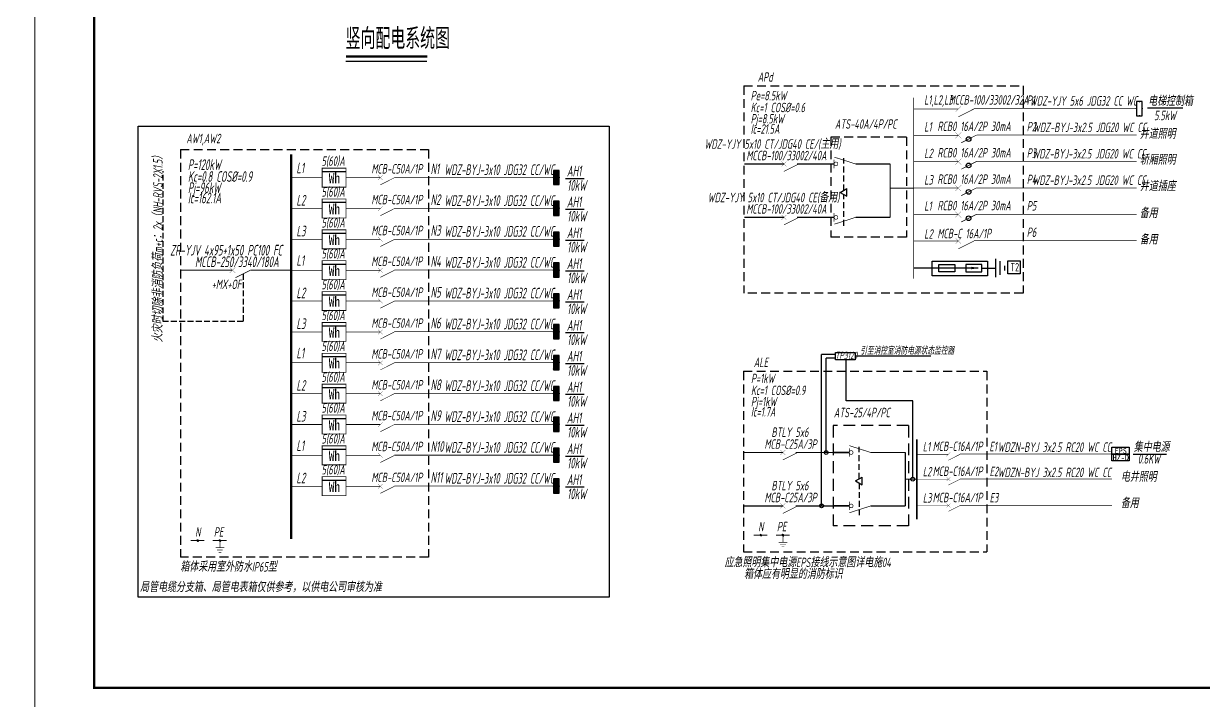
# Model space of a CAD drawing. Extents: x 3774419 to 4775970, y -926964 to 2266.
# Drawn here: x 3888042 to 3937848, y -688889 to -660314 of the extents above; entities that cross this region are included whole.
import ezdxf
from ezdxf.enums import TextEntityAlignment as Align

# ---------------------------------------------------------------- set-up
doc = ezdxf.new("R2010")
doc.units = 0
doc.header["$LTSCALE"] = 1000
doc.header["$MEASUREMENT"] = 0
for name, pattern in [('DASH', [0.35, 0.25, -0.1]), ('DASH4', [0.1875, 0.125, -0.0625]), ('DASHED', [0.75, 0.5, -0.25]), ('HIDDEN', [0.375, 0.25, -0.125])]:
    doc.linetypes.add(name, pattern=pattern)
doc.layers.get('0').update_dxf_attribs({"linetype": 'CONTINUOUS'})
for name, color, linetype in [('!!电气', 1, 'CONTINUOUS'), ('ANNO-NOTE', 7, 'CONTINUOUS'), ('DIM-照明', 7, 'CONTINUOUS'), ('ELEMENT', 3, 'CONTINUOUS'), ('EQUIP-箱柜', 3, 'CONTINUOUS'), ('WIRE-SECU-1', 30, 'CONTINUOUS'), ('WIRE-消防', 4, 'CONTINUOUS'), ('WIRE-照明', 2, 'CONTINUOUS'), ('WIRE-通讯', 4, 'CONTINUOUS'), ('照明平面文字层', 3, 'CONTINUOUS'), ('电气文字标注', 6, 'CONTINUOUS')]:
    doc.layers.add(name, color=color, linetype=linetype)
doc.layers.add('图框', color=147, linetype='CONTINUOUS', lineweight=20)
doc.styles.add('-宋体', font='', dxfattribs={"width": 0.8})
doc.styles.add('_TCH_LABEL', font='COMPLEX', dxfattribs={"bigfont": 'GBCBIG'})
doc.styles.add('HZTXT', font='gbeitc.shx', dxfattribs={"width": 0.8, "height": 400, "bigfont": 'hztxt.shx'})
doc.styles.add('SM1', font='realsz.shx', dxfattribs={"width": 0.75, "bigfont": 'realhz.shx'})
doc.styles.get("Standard").update_dxf_attribs({"font": 'gbenor.shx', "bigfont": 'gbcbig.shx'})
doc.styles.add('TSSD_Dimension', font='Tssdeng.shx', dxfattribs={"width": 0.7, "bigfont": 'tssdchn.shx'})
doc.styles.add('宋体', font='', dxfattribs={"height": 4})
doc.styles.get('-宋体').set_extended_font_data('SimSun')
doc.styles.get('宋体').set_extended_font_data('SimSun')

# ---------------------------------------------------------------- blocks, each defined once
blk = doc.blocks.new('1107AA')
at = {"color": 3, "linetype": 'Continuous'}
for points, const_width in [([(0, -7.5), (-3.79, 0)], 0.3), ([(-1.25, 1.25), (1.25, -1.25)], 0.1), ([(1.25, 1.25), (-1.25, -1.25)], 0.1)]:
    blk.add_lwpolyline(points, dxfattribs=dict(at, const_width=const_width))
blk = doc.blocks.new('A$C14A42816')
at = {"layer": 'ELEMENT'}
blk.add_line((0, 660), (1009, 660), dxfattribs=at)
at = {"layer": 'ELEMENT', "const_width": 35}
blk.add_lwpolyline([(0, 0), (0, 800), (1009, 800), (1009, 0), (0, 0)], dxfattribs=at)
at = {"layer": 'ELEMENT', "style": '-宋体', "width": 0.8}
blk.add_text('Wh', height=438, dxfattribs=at).set_placement((278, 159))
at = {"layer": 'ELEMENT', "flags": 9}
blk.add_attdef('S', (0, 400), '', height=0.01, rotation=90, dxfattribs=at)
blk.add_attdef('S', (0, 400), '', height=0.01, rotation=90, dxfattribs=at)
blk.add_attdef('S', (0, 400), '', height=0.01, rotation=90, dxfattribs=at)
blk = doc.blocks.new('0114')
at = {"color": 3, "linetype": 'Continuous', "const_width": 0.3}
for points in [[(0, 0), (0, -4.58)], [(-2.75, -4.58), (2.75, -4.58)], [(-1.83, -6.01), (1.83, -6.01)], [(-0.86, -7.5), (0.86, -7.5)]]:
    blk.add_lwpolyline(points, dxfattribs=at)
blk = doc.blocks.new('*X31')
at = {"color": 0}
for p, q in [((197.1, 124.2), (199.7, 126.7)), ((197.2, 123.8), (200.1, 126.7)), ((197.2, 124.6), (199.2, 126.7)), ((197.3, 123.4), (200.4, 126.6)), ((197.3, 125.2), (198.6, 126.5)), ((197.4, 123.1), (200.7, 126.5)), ((197.5, 122.9), (201, 126.3)), ((197.7, 122.6), (201.2, 126.1)), ((197.9, 122.4), (201.4, 125.9)), ((198.1, 122.2), (201.6, 125.7)), ((198.4, 122), (201.8, 125.4)), ((198.7, 121.9), (201.9, 125.2)), ((199, 121.8), (202, 124.8)), ((199.4, 121.7), (202.1, 124.5)), ((199.8, 121.7), (202.1, 124.1)), ((200.3, 121.8), (202, 123.5)), ((201.2, 122.3), (201.6, 122.7))]:
    blk.add_line(p, q, dxfattribs=at)
blk = doc.blocks.new('HC000089')
at = {"color": 4, "linetype": 'Continuous', "const_width": 0.2}
blk.add_lwpolyline([(-1.8, -1.8, 0.198912), (0, -2.5, 0.198912), (1.8, -1.8, 0.198912), (2.5, 0, 0.198912), (1.8, 1.8, 0.198912), (0, 2.5, 0.198912), (-1.8, 1.8, 0.198912), (-2.5, 0, 0.198912)], format="xyb", close=True, dxfattribs=at)
at = {"color": 4}
blk.add_blockref('*X31', (-199.6, -124.2), dxfattribs=at)
blk = doc.blocks.new('*X8')
at = {"color": 0}
for p, q in [((-250, 33), (-83, 200)), ((-250, 68), (-118, 200)), ((-250, 104), (-154, 200)), ((-250, 139), (-189, 200)), ((-250, 174), (-224, 200)), ((-247, 0), (-47, 200)), ((-212, 0), (-12, 200)), ((-177, 0), (23, 200)), ((-141, 0), (59, 200)), ((-106, 0), (94, 200)), ((-71, 0), (129, 200)), ((-35, 0), (165, 200)), ((0, 0), (200, 200)), ((35, 0), (235, 200)), ((71, 0), (250, 179)), ((106, 0), (250, 144)), ((141, 0), (250, 109)), ((177, 0), (250, 73)), ((212, 0), (250, 38)), ((247, 0), (250, 3))]:
    blk.add_line(p, q, dxfattribs=at)
blk = doc.blocks.new('$equip$00001421')
for p, q in [((0.75, 0.6), (-0.75, 0.6)), ((-0.75, 0.6), (-0.75, 0)), ((-0.75, 0), (0.75, 0)), ((0.75, 0), (0.75, 0.6))]:
    blk.add_line(p, q)
at = {"const_width": 0.6}
blk.add_lwpolyline([(-0.75, 0.3), (0.75, 0.3)], dxfattribs=at)
for p in [(-0.75, 0.3), (0, 0.6), (0, 0), (0.75, 0.3)]:
    blk.add_point(p)
at = {"xscale": 0.00300000000061118, "yscale": 0.00300000000061118, "zscale": 0.00300000000061118}
blk.add_blockref('*X8', (0, 0), dxfattribs=at)
at = {"style": '_TCH_LABEL', "flags": 9}
blk.add_attdef('A', (0, 0), '', height=0.00002, dxfattribs=at)
blk = doc.blocks.new('A$C19F659BD')
at = {"layer": 'DIM-照明', "linetype": 'DASHED'}
for p, q in [((36, -479), (36, -4709)), ((3223, -479), (36, -479)), ((3223, -479), (3223, -4709)), ((3223, -4709), (36, -4709))]:
    blk.add_line(p, q, dxfattribs=at)
blk = doc.blocks.new('A$C7C37685A')
at = {"layer": 'ELEMENT'}
for p, q in [((294, 104), (294, -104)), ((745, 104), (294, 104)), ((641, 0), (294, 0)), ((745, -104), (745, 104)), ((1135, -260), (1135, 260)), ((1264, -195), (1264, 195)), ((1394, -65), (1394, 65)), ((294, -104), (745, -104))]:
    blk.add_line(p, q, dxfattribs=at)
for points in [[(294, 0), (0, 0)], [(745, 0), (1135, 0)]]:
    blk.add_lwpolyline(points, dxfattribs=at)
for points in [[(658, 0), (450, -35), (450, 35), (658, 0)], [(450, 35), (658, 0), (450, -35), (450, 35)], [(450, -35), (450, 35), (658, 0), (450, 35)]]:
    blk.add_solid(points, dxfattribs=at)
blk = doc.blocks.new('A$C64190E90')
at = {"layer": 'DIM-照明', "color": 3}
blk.add_lwpolyline([(0, 104), (450, 104), (450, -104), (0, -104)], close=True, dxfattribs=at)
at = {"layer": 'DIM-照明'}
blk.add_blockref('A$C7C37685A', (466, 0), dxfattribs=at)
blk = doc.blocks.new('A$C2FB505A5')
at = {"color": 3, "linetype": 'Continuous'}
for points, const_width in [([(-125, -125), (125, 125)], 10), ([(-125, 125), (125, -125)], 10), ([(771, 11), (125, -316)], 30)]:
    blk.add_lwpolyline(points, dxfattribs=dict(at, const_width=const_width))
at = {"layer": 'DIM-照明', "color": 3, "linetype": 'Continuous', "const_width": 28.8}
blk.add_lwpolyline([(771, 11), (1064, 11)], dxfattribs=at)
at = {"layer": 'DIM-照明', "color": 3, "linetype": 'Continuous'}
blk.add_circle((438, -157), 100, dxfattribs=at)
blk = doc.blocks.new('A$C5F6A5641')
at = {"layer": 'WIRE-照明', "color": 3}
for p, q in [((0, 0), (2337, 0)), ((0, -611), (0, 0)), ((2337, 0), (2337, -611)), ((2337, -611), (0, -611))]:
    blk.add_line(p, q, dxfattribs=at)
blk = doc.blocks.new('$equip$00001413')
for p, q in [((0.75, 0.6), (-0.75, 0.6)), ((-0.75, 0.6), (-0.75, 0)), ((-0.75, 0), (0.75, 0)), ((0.75, 0), (0.75, 0.6))]:
    blk.add_line(p, q)
for p in [(-0.75, 0.3), (0, 0.6), (0, 0), (0.75, 0.3)]:
    blk.add_point(p)
at = {"style": '_TCH_LABEL', "flags": 9}
blk.add_attdef('A', (0, 0), '', height=0.00002, dxfattribs=at)
blk = doc.blocks.new('A$C7F8C54C2')
at = {"layer": 'DIM-照明', "color": 7, "linetype": 'DASH4', "ltscale": 3}
for p, q in [((0, 4230), (0, 0)), ((3188, 4230), (0, 4230)), ((3188, 4230), (3188, 0)), ((3188, 0), (0, 0))]:
    blk.add_line(p, q, dxfattribs=at)

msp = doc.modelspace()

# ---------------------------------------------------------------- linework, layer by layer
at = {"layer": '!!电气', "color": 6}
msp.add_lwpolyline([(3892875.4, -664638.6), (3912769.1, -664638.6), (3912769.1, -684532.4), (3892875.4, -684532.4)], close=True, dxfattribs=at)
at = {"color": 3, "linetype": 'Continuous'}
for points, const_width in [([(3896736.8, -670851), (3896986.8, -670601)], 10), ([(3896736.8, -670601), (3896986.8, -670851)], 10), ([(3897633.3, -670715.1), (3896986.8, -671041.9)], 30)]:
    msp.add_lwpolyline(points, dxfattribs=dict(at, const_width=const_width))
at = {"layer": 'ANNO-NOTE', "color": 7}
msp.add_line((3901648.5, -661899.5), (3905059.2, -661899.5), dxfattribs=at)
msp.add_line((3901648.5, -661899.5), (3905059.2, -661899.5), dxfattribs=at)
at = {"layer": 'DIM-照明', "color": 3, "linetype": 'DASH4', "ltscale": 3}
for p, q in [((3918441.2, -662939.5), (3930239.3, -662939.5)), ((3918441.2, -662939.5), (3918441.2, -671699.9)), ((3930239.3, -662939.5), (3930239.3, -671699.9)), ((3894659.9, -665635.1), (3905131.2, -665635.1)), ((3894659.9, -665635.1), (3894659.9, -682844)), ((3905131.2, -665635.1), (3905131.2, -682844)), ((3930239.3, -671699.9), (3918441.2, -671699.9)), ((3918429.2, -674987.1), (3918429.2, -682615.3)), ((3918429.2, -674987.1), (3928698.9, -674987.1)), ((3928698.9, -674987.1), (3928698.9, -682615.3)), ((3918429.2, -682615.3), (3928698.9, -682615.3)), ((3905131.2, -682844), (3894659.9, -682844))]:
    msp.add_line(p, q, dxfattribs=at)
at = {"layer": 'DIM-照明', "color": 7}
for p, q in [((3935485.1, -663870.5), (3936985.2, -663870.5)), ((3910915.1, -666847.1), (3911709.3, -666847.1)), ((3910915.1, -668149.7), (3911709.3, -668149.7)), ((3910915.1, -669452.3), (3911709.3, -669452.3)), ((3910915.1, -670754.9), (3911709.3, -670754.9)), ((3910915.1, -672057.5), (3911709.3, -672057.5)), ((3910915.1, -673360.1), (3911709.3, -673360.1)), ((3910915.1, -674662.7), (3911709.3, -674662.7)), ((3910915.1, -675965.3), (3911709.3, -675965.3)), ((3910915.1, -677268.7), (3911709.3, -677268.7)), ((3910915.1, -678571.3), (3911709.3, -678571.3)), ((3934889.3, -678492.7), (3936284.1, -678492.7)), ((3910915.1, -679873.9), (3911709.3, -679873.9))]:
    msp.add_line(p, q, dxfattribs=at)
at = {"layer": 'DIM-照明', "linetype": 'HIDDEN'}
for p, q in [((3922674.2, -667351.9), (3922674.2, -666000.8)), ((3922674.2, -668853.6), (3922674.2, -667534.2)), ((3923315.8, -679533.7), (3923315.8, -678182.7)), ((3923315.8, -679716), (3923315.8, -681067.1))]:
    msp.add_line(p, q, dxfattribs=at)
at = {"layer": 'DIM-照明', "color": 3, "linetype": 'DASH'}
for p, q in [((3893927.4, -672894), (3893927.4, -666540)), ((3897310, -670878.5), (3897310, -672894)), ((3897310, -672894), (3893927.4, -672894))]:
    msp.add_line(p, q, dxfattribs=at)
at = {"layer": 'DIM-照明'}
for p, q in [((3922516.3, -667443), (3922795.3, -667281.9)), ((3922795.3, -667604.1), (3922795.3, -667281.9)), ((3922516.3, -667443), (3922795.3, -667604.1)), ((3923157.9, -679624.9), (3923436.9, -679463.8)), ((3923157.9, -679624.9), (3923436.9, -679786)), ((3923436.9, -679786), (3923436.9, -679463.8))]:
    msp.add_line(p, q, dxfattribs=at)
at = {"layer": 'DIM-照明', "color": 1, "ltscale": 5}
for p, q in [((3921731.4, -680677.6), (3921731.4, -674286.3)), ((3922314.9, -674286.3), (3921731.4, -674286.3)), ((3926336.6, -674355.7), (3923146.5, -674355.7)), ((3921924.5, -678421.3), (3921924.5, -674442)), ((3922314.9, -674442), (3921924.5, -674442))]:
    msp.add_line(p, q, dxfattribs=at)
at = {"layer": 'DIM-照明', "color": 3, "linetype": 'Continuous'}
for points, const_width in [([(3925621.3, -671079.4), (3925621.3, -663439.7)], 28.8), ([(3925621.3, -663916.3), (3927506, -663916.3)], 28.8), ([(3925621.3, -663916.3), (3927506, -663916.3)], 28.8), ([(3928159.1, -663904.6), (3935027.6, -663904.6)], 28.8), ([(3925621.3, -665031.4), (3927506, -665031.4)], 28.8), ([(3925621.3, -665031.4), (3927506, -665031.4)], 28.8), ([(3925621.3, -665031.4), (3927506, -665031.4)], 28.8), ([(3925621.3, -665031.4), (3927506, -665031.4)], 28.8), ([(3928269.9, -665020.5), (3935027.6, -665019.6)], 28.8), ([(3918474.3, -666239.5), (3920139.7, -666239.5)], 49.9), ([(3919974.6, -666239.5), (3920139.7, -666239.5)], 49.9), ([(3920685.3, -666239.5), (3922259.3, -666239.5)], 49.9), ([(3923161.8, -666239.5), (3924624.7, -666239.5)], 49.9), ([(3924624.7, -666239.5), (3924624.7, -668495.7)], 49.9), ([(3925621.3, -666146.4), (3927506, -666146.4)], 28.8), ([(3925621.3, -666146.4), (3927506, -666146.4)], 28.8), ([(3928263.5, -666134.6), (3935027.6, -666134.6)], 28.8), ([(3899343.1, -666817), (3900646.9, -666817)], 29), ([(3901655.4, -666817), (3903104.3, -666817)], 29), ([(3903694.2, -666810.8), (3910409.6, -666810.8)], 29), ([(3925621.3, -667261.4), (3924624.7, -667261.4)], 49.9), ([(3925621.3, -667261.4), (3927506, -667261.4)], 28.8), ([(3925621.3, -667261.4), (3927506, -667261.4)], 28.8), ([(3928263.5, -667249.6), (3935027.6, -667249.6)], 28.8), ([(3899343.1, -668120), (3900646.9, -668120)], 29), ([(3901655.4, -668120), (3903104.3, -668120)], 29), ([(3903694.2, -668113.4), (3910409.6, -668113.4)], 29), ([(3925621.3, -668376.4), (3927506, -668376.4)], 28.8), ([(3925621.3, -668376.4), (3927506, -668376.4)], 28.8), ([(3928263.5, -668364.7), (3935027.6, -668364.7)], 28.8), ([(3918474.3, -668495.7), (3920139.7, -668495.7)], 49.9), ([(3919974.6, -668495.7), (3920139.7, -668495.7)], 49.9), ([(3920685.3, -668495.7), (3922259.3, -668495.7)], 49.9), ([(3923161.8, -668495.7), (3924624.7, -668495.7)], 49.9), ([(3899343.1, -669423), (3900646.9, -669423)], 29), ([(3901655.4, -669423), (3903104.3, -669423)], 29), ([(3903694.2, -669416), (3910409.6, -669416)], 29), ([(3925621.3, -669492), (3927505.4, -669492)], 28.8), ([(3928158.5, -669480.3), (3935027, -669480.3)], 28.8), ([(3894659.9, -670726), (3896848, -670726)], 49.9), ([(3897622.3, -670726), (3899343.1, -670726)], 49.9), ([(3897633.3, -670715.1), (3897925.6, -670715.1)], 28.8), ([(3899343.1, -670726), (3900646.9, -670726)], 29), ([(3901655.4, -670726), (3903104.3, -670726)], 29), ([(3903694.2, -670718.6), (3910409.6, -670718.6)], 29), ([(3925621.3, -670634.5), (3927820.1, -670634.5)], 47.2), ([(3899343.1, -672029), (3900646.9, -672029)], 29), ([(3901655.4, -672029), (3903104.3, -672029)], 29), ([(3903694.2, -672021.2), (3910409.6, -672021.2)], 29), ([(3899343.1, -673332), (3900646.9, -673332)], 29), ([(3901655.4, -673332), (3903104.3, -673332)], 29), ([(3903694.2, -673323.8), (3910409.6, -673323.8)], 29), ([(3899343.1, -674634.2), (3900646.9, -674634.2)], 29), ([(3901655.4, -674634.2), (3903104.3, -674634.2)], 29), ([(3903694.2, -674626.4), (3910409.6, -674626.4)], 29), ([(3899343.1, -675937.2), (3900646.9, -675937.2)], 29), ([(3901655.4, -675937.2), (3903104.3, -675937.2)], 29), ([(3903694.2, -675929), (3910409.6, -675929)], 29), ([(3899343.1, -677240.2), (3900646.9, -677240.2)], 29), ([(3901655.4, -677240.2), (3903104.3, -677240.2)], 29), ([(3903694.2, -677232.4), (3910409.6, -677232.4)], 29), ([(3899343.1, -678542.8), (3900646.9, -678542.8)], 29), ([(3901655.4, -678542.8), (3903104.3, -678542.8)], 29), ([(3903694.2, -678535), (3910409.6, -678535)], 29), ([(3918429.2, -678421.3), (3920094.6, -678421.3)], 49.9), ([(3919929.5, -678421.3), (3920094.6, -678421.3)], 49.9), ([(3920640.2, -678421.3), (3922214.2, -678421.3)], 49.9), ([(3923803.4, -678421.3), (3925266.3, -678421.3)], 49.9), ([(3925266.3, -678421.3), (3925266.3, -680677.6)], 49.9), ([(3925748.3, -678496.6), (3927084.8, -678496.6)], 21.6), ([(3927574.6, -678487.8), (3933988.2, -678487.8)], 21.6), ([(3899343.1, -679845.8), (3900646.9, -679845.8)], 29), ([(3901655.4, -679845.8), (3903104.3, -679845.8)], 29), ([(3903694.2, -679837.6), (3910409.6, -679837.6)], 29), ([(3925266.3, -679549.4), (3925748.3, -679549.4)], 49.9), ([(3925748.3, -679549.4), (3927084.8, -679549.4)], 21.6), ([(3927574.6, -679540.6), (3933988.2, -679540.6)], 21.6), ([(3918429.2, -680677.6), (3920094.6, -680677.6)], 49.9), ([(3919929.5, -680677.6), (3920094.6, -680677.6)], 49.9), ([(3920640.2, -680677.6), (3922214.2, -680677.6)], 49.9), ([(3923803.4, -680677.6), (3925266.3, -680677.6)], 49.9), ([(3925748.3, -680658), (3927084.8, -680658)], 21.6), ([(3925748.3, -680658), (3927084.8, -680658)], 21.6), ([(3925748.3, -680658), (3927084.8, -680658)], 21.6), ([(3925748.3, -680658), (3927084.8, -680658)], 21.6), ([(3925748.3, -680658), (3927084.8, -680658)], 21.6), ([(3925748.3, -680658), (3927084.8, -680658)], 21.6), ([(3925748.3, -680658), (3927084.8, -680658)], 19.4), ([(3925748.3, -680658), (3927084.8, -680658)], 19.4), ([(3925748.3, -680658), (3927084.8, -680658)], 19.4), ([(3925748.3, -680658), (3927084.8, -680658)], 19.4), ([(3925748.3, -680658), (3927084.8, -680658)], 19.4), ([(3925748.3, -680658), (3927084.8, -680658)], 19.4), ([(3925748.3, -680658), (3927084.8, -680658)], 19.4), ([(3925748.3, -680658), (3927084.8, -680658)], 19.4), ([(3927574.6, -680649.2), (3933988.2, -680649.2)], 21.6), ([(3895092.8, -682141), (3895673.2, -682141)], 47.5), ([(3896030.2, -682136.9), (3896610.7, -682136.9)], 47.5), ([(3918862, -681912.3), (3919442.5, -681912.3)], 47.5), ([(3919799.5, -681908.2), (3920379.9, -681908.2)], 47.5)]:
    msp.add_lwpolyline(points, dxfattribs=dict(at, const_width=const_width))
at = {"layer": 'DIM-照明', "color": 3}
for points, const_width in [([(3899343.1, -665838), (3899343.1, -682075.3)], 100), ([(3922259.3, -666418.2), (3922259.3, -666060.7)], 26.9), ([(3923161.8, -666239.5), (3922262.2, -665951)], 27.1), ([(3922259.3, -668674.5), (3922259.3, -668317)], 26.9), ([(3923161.8, -668495.7), (3922262.2, -668784.3)], 27.1), ([(3925748.3, -677860.9), (3925748.3, -681238)], 75), ([(3922900.9, -678600.1), (3922900.9, -678242.6)], 26.9), ([(3923803.4, -678421.3), (3922903.8, -678132.8)], 27.1), ([(3922214.2, -678421.3), (3922900.9, -678421.3)], 72.2), ([(3922214.2, -680677.6), (3922900.9, -680677.6)], 72.2), ([(3922900.9, -680856.3), (3922900.9, -680498.8)], 26.9), ([(3923803.4, -680677.6), (3922903.8, -680966.1)], 27.1)]:
    msp.add_lwpolyline(points, dxfattribs=dict(at, const_width=const_width))
at = {"layer": 'DIM-照明', "color": 3, "const_width": 26.9}
for points in [[(3922259.3, -666239.5, 1), (3922416.1, -666239.5, 1)], [(3922259.3, -668495.7, 1), (3922416.1, -668495.7, 1)], [(3922900.9, -678421.3, 1), (3923057.7, -678421.3, 1)], [(3922900.9, -680677.6, 1), (3923057.7, -680677.6, 1)]]:
    msp.add_lwpolyline(points, format="xyb", close=True, dxfattribs=at)
at = {"layer": 'DIM-照明', "color": 1, "ltscale": 5}
msp.add_lwpolyline([(3922314.9, -674205.2), (3923146.5, -674205.2), (3923146.5, -674506.3), (3922314.9, -674506.3)], close=True, dxfattribs=at)
msp.add_lwpolyline([(3925575.4, -679471), (3925575.4, -676244.9), (3922762.8, -676244.9), (3922762.8, -674506.3)], dxfattribs=at)
for centre in [(3921924.5, -678421.3), (3925575.4, -679549.4), (3921731.4, -680677.6)]:
    msp.add_circle(centre, 78.4, dxfattribs=at)
at = {"layer": 'EQUIP-箱柜'}
for points in [[(3933988.2, -678198.9), (3934710.4, -678198.9), (3934710.4, -678487.8), (3933988.2, -678487.8)], [(3933988.2, -678487.8), (3934710.4, -678487.8), (3934710.4, -678776.7), (3933988.2, -678776.7)]]:
    msp.add_lwpolyline(points, close=True, dxfattribs=at)
at = {"layer": 'WIRE-SECU-1', "color": 7, "const_width": 98.5}
msp.add_lwpolyline([(3901647.5, -661705.4), (3905080.9, -661705.4)], dxfattribs=at)
msp.add_lwpolyline([(3901647.5, -661705.4), (3905080.9, -661705.4)], dxfattribs=at)
at = {"layer": '图框'}
for points in [[(3804417.5, -629963.9), (3888517.5, -629963.9), (3888517.5, -689363.9), (3804417.5, -689363.9)], [(3888517.5, -629963.9), (3972617.5, -629963.9), (3972617.5, -689363.9), (3888517.5, -689363.9)]]:
    msp.add_lwpolyline(points, close=True, dxfattribs=at)
at = {"layer": '图框', "const_width": 100}
msp.add_lwpolyline([(3971617.5, -688363.9), (3971617.5, -630963.9), (3891017.5, -630963.9), (3891017.5, -688363.9)], close=True, dxfattribs=at)
at = {"layer": '照明平面文字层', "color": 7}
msp.add_lwpolyline([(3929592.2, -670326.5), (3930106.1, -670326.5), (3930106.1, -670874.3), (3929592.2, -670874.3)], close=True, dxfattribs=at)

# ---------------------------------------------------------------- block references
at = {"layer": 'DIM-照明', "linetype": 'Continuous', "rotation": 90}
for p, xscale, yscale, zscale in [((3927506, -663916.3), 87.60960006713867, 87.60960006713867, 87.60960006713867), ((3920139.7, -666239.5), 83.2291202545166, 83.2291202545166, 83.2291202545166), ((3903104.3, -666821.4), 78.65151834487915, 78.65151834487915, 78.65151834487915), ((3903104.3, -668124), 78.65151834487915, 78.65151834487915, 78.65151834487915), ((3920139.7, -668495.7), 83.2291202545166, 83.2291202545166, 83.2291202545166), ((3903104.3, -669426.6), 78.65151834487915, 78.65151834487915, 78.65151834487915), ((3927505.4, -669492), 87.60960006713867, 87.60960006713867, 87.60960006713867), ((3903104.3, -670729.2), 78.65151834487915, 78.65151834487915, 78.65151834487915), ((3903104.3, -672031.8), 78.65151834487915, 78.65151834487915, 78.65151834487915), ((3903104.3, -674637), 78.65151834487915, 78.65151834487915, 78.65151834487915), ((3903104.3, -677243), 78.65151834487915, 78.65151834487915, 78.65151834487915), ((3920094.6, -678421.3), 83.2291202545166, 83.2291202545166, 83.2291202545166), ((3903104.3, -678545.6), 78.65151834487915, 78.65151834487915, 78.65151834487915), ((3927084.8, -678496.6), 65.707200050354, 65.707200050354, 65.707200050354), ((3927084.8, -679549.4), 65.707200050354, 65.707200050354, 65.707200050354), ((3920094.6, -680677.6), 83.2291202545166, 83.2291202545166, 83.2291202545166), ((3927084.8, -680658), 65.707200050354, 65.707200050354, 65.707200050354)]:
    msp.add_blockref('1107AA', p, dxfattribs=dict(at, xscale=xscale, yscale=yscale, zscale=zscale))
at = {"layer": 'DIM-照明', "color": 7, "xscale": 78.65151834487915, "yscale": 78.65151834487915, "zscale": 78.65151834487915, "rotation": 90}
for p in [(3903104.3, -673334.4), (3903104.3, -675939.6), (3903104.3, -679848.2)]:
    msp.add_blockref('1107AA', p, dxfattribs=at)
at = {"layer": 'DIM-照明', "xscale": 14.62999999523163, "yscale": 14.62999999523163, "zscale": 14.62999999523163}
for p in [(3895394.9, -682141.1), (3896331.4, -682141.1), (3919164.2, -681912.4), (3920100.7, -681912.4)]:
    msp.add_blockref('HC000089', p, dxfattribs=at)
at = {"layer": 'DIM-照明', "linetype": 'DASH', "xscale": -66.50000000000003, "yscale": 66.5, "zscale": 66.49999999999999, "rotation": 1.643353773062017e-06}
for p in [(3896331.4, -682136.9), (3920100.6, -681908.2)]:
    msp.add_blockref('0114', p, dxfattribs=at)
at = {"layer": 'EQUIP-箱柜', "xscale": 400, "yscale": 400, "zscale": 400}
for name, p, rotation in [('$equip$00001413', (3935027.6, -663904.6), 270), ('$equip$00001421', (3910649.6, -666810.8), 90), ('$equip$00001421', (3910649.6, -668113.4), 90), ('$equip$00001421', (3910649.6, -669416), 90), ('$equip$00001421', (3910649.6, -670718.6), 90), ('$equip$00001421', (3910649.6, -672021.2), 90), ('$equip$00001421', (3910649.6, -673323.8), 90), ('$equip$00001421', (3910649.6, -674626.4), 90), ('$equip$00001421', (3910649.6, -675929), 90), ('$equip$00001421', (3910649.6, -677232.4), 90), ('$equip$00001421', (3910649.6, -678535), 90), ('$equip$00001421', (3910649.6, -679837.6), 90)]:
    msp.add_blockref(name, p, dxfattribs=dict(at, rotation=rotation))
at = {"layer": 'WIRE-消防'}
for name, p in [('A$C7F8C54C2', (3922124.2, -669335.7)), ('A$C5F6A5641', (3926401.7, -670346.4))]:
    msp.add_blockref(name, p, dxfattribs=at)
at = {"layer": 'WIRE-照明'}
for name, p in [('A$C2FB505A5', (3927498.4, -665031.4)), ('A$C2FB505A5', (3927498.4, -666146.4)), ('A$C2FB505A5', (3927498.4, -667261.4)), ('A$C2FB505A5', (3927498.4, -668376.4)), ('A$C19F659BD', (3922178.7, -676808.8))]:
    msp.add_blockref(name, p, dxfattribs=at)
at = {"layer": 'WIRE-照明', "xscale": 1.5, "yscale": 1.5, "zscale": 1.5}
msp.add_blockref('A$C64190E90', (3926680, -670634.5), dxfattribs=at)
at = {"layer": 'WIRE-通讯'}
for p in [(3900646.9, -667217), (3900646.9, -668520), (3900646.9, -669823), (3900646.9, -671126), (3900646.9, -672429), (3900646.9, -673732), (3900646.9, -675034.2), (3900646.9, -676337.2), (3900646.9, -677640.2), (3900646.9, -678942.8), (3900646.9, -680245.8)]:
    msp.add_blockref('A$C14A42816', p, dxfattribs=at)

# ---------------------------------------------------------------- texts
at = {"layer": 'DIM-照明', "color": 7}
for s, height, style, width, p in [('竖向配电系统图', 883.2, 'SM1', 0.75, (3901635.5, -661390.8)), ('竖向配电系统图', 883.2, 'SM1', 0.75, (3901635.5, -661390.8)), ('电梯控制箱', 400, 'HZTXT', 0.7, (3935510.4, -663788.6)), ('5.5kW', 400, 'HZTXT', 0.7, (3935764.9, -664391.7)), ('井道照明', 400, 'HZTXT', 0.7, (3935158.2, -665173.6)), ('5(60)A', 400, 'HZTXT', 0.7, (3900619.2, -666318.7)), ('轿厢照明', 400, 'HZTXT', 0.7, (3935160.7, -666267.3)), ('P=120kW', 450, 'HZTXT', 0.7, (3894979.3, -666494.1)), ('L1', 450, 'HZTXT', 0.7, (3899558.9, -666631.5)), ('MCB-C50A/1P', 400, 'HZTXT', 0.7, (3902725.4, -666645.3)), ('N1', 450, 'HZTXT', 0.7, (3905223.9, -666670.1)), ('AH1', 450, 'HZTXT', 0.7, (3910977.5, -666765.2)), ('Kc=0.8 COS%%C=0.9', 450, 'HZTXT', 0.7, (3894979.3, -666995.7)), ('Pj=96kW', 450, 'HZTXT', 0.7, (3894979.3, -667469.8)), ('5(60)A', 400, 'HZTXT', 0.7, (3900619.2, -667621.7)), ('10kW', 450, 'HZTXT', 0.7, (3910985.9, -667368.3)), ('井道插座', 400, 'HZTXT', 0.7, (3935160.7, -667382.4)), ('Ic=162.1A', 450, 'HZTXT', 0.7, (3894979.3, -667901.7)), ('L2', 450, 'HZTXT', 0.7, (3899558.9, -667997.9)), ('MCB-C50A/1P', 400, 'HZTXT', 0.7, (3902725.4, -667943.9)), ('N2', 450, 'HZTXT', 0.7, (3905223.9, -667972.7)), ('AH1', 450, 'HZTXT', 0.7, (3910977.5, -668067.8)), ('10kW', 450, 'HZTXT', 0.7, (3910985.9, -668670.9)), ('备用', 400, 'HZTXT', 0.7, (3935158.5, -668518.7)), ('L3', 450, 'HZTXT', 0.7, (3899558.9, -669300.5)), ('5(60)A', 400, 'HZTXT', 0.7, (3900619.2, -668924.7)), ('MCB-C50A/1P', 400, 'HZTXT', 0.7, (3902725.4, -669250.5)), ('N3', 450, 'HZTXT', 0.7, (3905223.9, -669275.3)), ('AH1', 450, 'HZTXT', 0.7, (3910977.5, -669370.4)), ('备用', 400, 'HZTXT', 0.7, (3935158.5, -669634.3)), ('5(60)A', 400, 'HZTXT', 0.7, (3900619.2, -670227.7)), ('10kW', 450, 'HZTXT', 0.7, (3910985.9, -669973.5)), ('L1', 450, 'HZTXT', 0.7, (3899558.9, -670540.5)), ('MCB-C50A/1P', 400, 'HZTXT', 0.7, (3902722.2, -670549.9)), ('N4', 450, 'HZTXT', 0.7, (3905223.9, -670577.9)), ('AH1', 450, 'HZTXT', 0.7, (3910977.5, -670673)), ('10kW', 450, 'HZTXT', 0.7, (3910985.9, -671276.1)), ('5(60)A', 400, 'HZTXT', 0.7, (3900619.2, -671530.7)), ('L2', 450, 'HZTXT', 0.7, (3899558.9, -671906.9)), ('MCB-C50A/1P', 400, 'HZTXT', 0.7, (3902725.4, -671855.7)), ('N5', 450, 'HZTXT', 0.7, (3905223.9, -671880.5)), ('AH1', 450, 'HZTXT', 0.7, (3910977.5, -671975.6)), ('10kW', 450, 'HZTXT', 0.7, (3910985.9, -672578.7)), ('L3', 450, 'HZTXT', 0.7, (3899558.9, -673209.5)), ('5(60)A', 400, 'HZTXT', 0.7, (3900619.2, -672833.7)), ('MCB-C50A/1P', 400, 'HZTXT', 0.7, (3902725.4, -673158.3)), ('N6', 450, 'HZTXT', 0.7, (3905223.9, -673183.1)), ('AH1', 450, 'HZTXT', 0.7, (3910977.5, -673278.2)), ('5(60)A', 400, 'HZTXT', 0.7, (3900619.2, -674135.9)), ('10kW', 450, 'HZTXT', 0.7, (3910985.9, -673881.3)), ('L1', 450, 'HZTXT', 0.7, (3899558.9, -674448.7)), ('MCB-C50A/1P', 400, 'HZTXT', 0.7, (3902722.6, -674458.1)), ('AH1', 450, 'HZTXT', 0.7, (3910977.5, -674580.8)), ('10kW', 450, 'HZTXT', 0.7, (3910985.9, -675183.9)), ('5(60)A', 400, 'HZTXT', 0.7, (3900619.2, -675438.9)), ('L2', 450, 'HZTXT', 0.7, (3899558.9, -675815.1)), ('MCB-C50A/1P', 400, 'HZTXT', 0.7, (3902725.4, -675763.5)), ('AH1', 450, 'HZTXT', 0.7, (3910977.5, -675883.4)), ('5(60)A', 400, 'HZTXT', 0.7, (3900619.2, -676741.9)), ('10kW', 450, 'HZTXT', 0.7, (3910985.9, -676486.5)), ('L3', 450, 'HZTXT', 0.7, (3899558.9, -677118.1)), ('MCB-C50A/1P', 400, 'HZTXT', 0.7, (3902722.6, -677064.1)), ('N9', 450, 'HZTXT', 0.7, (3905223.9, -677091.7)), ('AH1', 450, 'HZTXT', 0.7, (3910977.5, -677186.8)), ('10kW', 450, 'HZTXT', 0.7, (3910985.9, -677789.9)), ('5(60)A', 400, 'HZTXT', 0.7, (3900619.2, -678044.9)), ('L1', 450, 'HZTXT', 0.7, (3899558.9, -678357.3)), ('MCB-C50A/1P', 400, 'HZTXT', 0.7, (3902722.6, -678366.7)), ('AH1', 450, 'HZTXT', 0.7, (3910977.5, -678489.4)), ('10kW', 450, 'HZTXT', 0.7, (3910985.9, -679092.5)), ('L2', 450, 'HZTXT', 0.7, (3899558.9, -679723.7)), ('5(60)A', 400, 'HZTXT', 0.7, (3900619.2, -679347.5)), ('MCB-C50A/1P', 400, 'HZTXT', 0.7, (3902725.4, -679672.1)), ('AH1', 450, 'HZTXT', 0.7, (3910977.5, -679792)), ('10kW', 450, 'HZTXT', 0.7, (3910985.9, -680395.1))]:
    msp.add_text(s, height=height, dxfattribs=dict(at, style=style, width=width)).set_placement(p)
at = {"layer": 'DIM-照明', "color": 7, "linetype": 'Continuous', "style": 'HZTXT', "width": 0.7}
for s, p in [('APd', (3919350.5, -662568.6)), ('WDZ-YJY 5x6 JDG32 CC WC', (3932792.4, -663577.8)), ('WDZ-BYJ-3x2.5 JDG20 WC CC', (3933046.1, -664693.4)), ('WDZ-YJY 5x10 CT/JDG40 CE/(主用)', (3919660.6, -665381.8)), ('MCCB-100/33002/40A', (3920246.7, -665883.4)), ('WDZ-BYJ-3x2.5 JDG20 WC CC', (3933021.9, -665807.8)), ('WDZ-BYJ-3x2.5 JDG20 WC CC', (3933021.9, -666922.8)), ('WDZ-YJY 5x10 CT/JDG40 CE(备用)', (3919703.2, -667638)), ('MCCB-100/33002/40A', (3920246.7, -668139.7)), ('+MX+OF', (3896604.5, -671321.4)), ('ALE', (3919169.2, -674616.2)), ('BTLY 5x6', (3920394.3, -677563.6)), ('MCB-C25A/3P', (3920421.4, -678065.2)), ('WDZN-BYJ 3x2.5 RC20 WC CC', (3931558.4, -678193.8)), ('WDZN-BYJ 3x2.5 RC20 WC CC', (3931558.4, -679260.5)), ('BTLY 5x6', (3920394.3, -679819.8)), ('MCB-C25A/3P', (3920421.4, -680321.5)), ('应急照明集中电源EPS接线示意图详电施04', (3921141.2, -683027.3))]:
    msp.add_text(s, height=400, dxfattribs=at).set_placement(p, align=Align.MIDDLE)
at = {"layer": 'DIM-照明', "color": 7, "linetype": 'Continuous', "style": 'HZTXT'}
for s, width, p in [('Pe=8.5kW', 0.7, (3918736.2, -663554.6)), ('L1,L2,L3', 0.6, (3926061.4, -663735.6)), ('MCCB-100/33002/32A', 0.7, (3927099.4, -663735.6)), ('P1', 0.7, (3930390.4, -663747.9)), ('Kc=1 COS%%C=0.6', 0.7, (3918736.2, -664056.2)), ('Pj=8.5kW', 0.7, (3918736.2, -664530.2)), ('ATS-40A/4P/PC', 0.7, (3922293.8, -664753.9)), ('Ic=21.5A', 0.7, (3918736.2, -664962.1)), ('L1', 0.7, (3926061.4, -664870)), ('RCB0 16A/2P 30mA', 0.7, (3926620.8, -664850.6)), ('P2', 0.7, (3930390.4, -664862.9)), ('L2', 0.7, (3926061.4, -665993.7)), ('RCB0 16A/2P 30mA', 0.7, (3926620.8, -665965.7)), ('P3', 0.7, (3930390.4, -665977.9)), ('L3', 0.7, (3926061.4, -667112.2)), ('RCB0 16A/2P 30mA', 0.7, (3926620.8, -667080.7)), ('P4', 0.7, (3930390.4, -667092.9)), ('L1', 0.7, (3926061.4, -668215.1)), ('RCB0 16A/2P 30mA', 0.7, (3926620.8, -668195.7)), ('P5', 0.7, (3930390.4, -668207.9)), ('L2', 0.7, (3926061.4, -669396.9)), ('MCB-C 16A/1P', 0.7, (3926620.5, -669378.1)), ('P6', 0.7, (3930390.4, -669323)), ('P=1kW', 0.7, (3918748.6, -675496.7)), ('Kc=1 COS%%C=0.9', 0.7, (3918748.6, -675998.3)), ('Pj=1kW', 0.7, (3918748.6, -676472.3)), ('Ic=1.7A', 0.7, (3918748.6, -676904.3)), ('ATS-25/4P/PC', 0.7, (3922248.8, -676935.7)), ('L1', 0.7, (3926001.3, -678376.3)), ('MCB-C16A/1P', 0.7, (3926420.9, -678361.1)), ('E1', 0.7, (3928814.2, -678370.3)), ('集中电源', 0.7, (3934903, -678398.2)), ('0.6KW', 0.7, (3935076, -678890)), ('L2', 0.7, (3926001.3, -679431.2)), ('MCB-C16A/1P', 0.7, (3926420.9, -679413.9)), ('E2', 0.7, (3928823.1, -679421.9)), ('电井照明', 0.7, (3934360.3, -679656.1)), ('L3', 0.7, (3926001.3, -680539.8)), ('MCB-C16A/1P', 0.7, (3926420.9, -680522.5)), ('E3', 0.7, (3928823.1, -680530.5)), ('备用', 0.7, (3934360.3, -680764.7)), ('局管电缆分支箱、局管电表箱仅供参考，以供电公司审核为准', 0.7, (3892957.7, -684310.5))]:
    msp.add_text(s, height=400, dxfattribs=dict(at, width=width)).set_placement(p)
at = {"layer": 'DIM-照明', "color": 7, "style": 'HZTXT'}
for s, height, width, p in [('AW1,AW2', 400, 0.7, (3895631.7, -665211.2)), ('WDZ-BYJ-3x10 JDG32 CC/WC', 450, 0.65, (3908125.2, -666482.6)), ('WDZ-BYJ-3x10 JDG32 CC/WC', 450, 0.65, (3908125.2, -667785.2)), ('WDZ-BYJ-3x10 JDG32 CC/WC', 450, 0.65, (3908125.2, -669087.8)), ('ZR-YJV 4x95+1x50 PC100 FC', 450, 0.7, (3896594.8, -669880.2)), ('MCCB-250/3340/180A', 450, 0.7, (3897043.8, -670369.9)), ('WDZ-BYJ-3x10 JDG32 CC/WC', 450, 0.65, (3908125.2, -670390.4)), ('WDZ-BYJ-3x10 JDG32 CC/WC', 450, 0.65, (3908125.2, -671693)), ('WDZ-BYJ-3x10 JDG32 CC/WC', 450, 0.65, (3908125.2, -672995.6)), ('WDZ-BYJ-3x10 JDG32 CC/WC', 450, 0.65, (3908125.2, -674298.2)), ('WDZ-BYJ-3x10 JDG32 CC/WC', 450, 0.65, (3908125.2, -675600.8)), ('WDZ-BYJ-3x10 JDG32 CC/WC', 450, 0.65, (3908125.2, -676904.2)), ('WDZ-BYJ-3x10 JDG32 CC/WC', 450, 0.65, (3908125.2, -678206.8)), ('WDZ-BYJ-3x10 JDG32 CC/WC', 450, 0.65, (3908125.2, -679509.4))]:
    msp.add_text(s, height=height, dxfattribs=dict(at, width=width)).set_placement(p, align=Align.MIDDLE)
at = {"layer": 'DIM-照明', "color": 7, "linetype": 'Continuous', "style": 'HZTXT', "width": 0.7}
msp.add_text('火灾时切除非消防负荷m+c：2x（NH-RVS-2X1.5）', height=399.375, rotation=90, dxfattribs=at).set_placement((3893674.9, -669727.4), align=Align.MIDDLE)
at = {"layer": 'DIM-照明', "style": 'HZTXT', "width": 0.7}
for s, p in [('N7', (3905223.9, -674485.7)), ('N8', (3905223.9, -675788.3)), ('N10', (3905223.9, -678394.3)), ('N11', (3905223.9, -679696.9))]:
    msp.add_text(s, height=450, dxfattribs=at).set_placement(p)
for s, p in [('TP3120', (3922309.3, -674469.7)), ('引至消控室消防电源状态监控器 ', (3923356, -674285.3))]:
    msp.add_text(s, height=300, rotation=0, dxfattribs=at).set_placement(p)
at = {"layer": 'DIM-照明', "linetype": 'Continuous', "style": 'HZTXT', "width": 0.7}
for s, p in [('N', (3895285.2, -681978.3)), ('PE', (3896073.5, -681978.3)), ('N', (3919054.5, -681749.6)), ('PE', (3919842.8, -681749.6))]:
    msp.add_text(s, height=400, dxfattribs=at).set_placement(p)
at = {"layer": 'DIM-照明', "color": 1, "linetype": 'Continuous', "style": 'HZTXT', "width": 0.7}
msp.add_text('箱体采用室外防水IP65型', height=400, dxfattribs=at).set_placement((3894655, -683450.1))
at = {"layer": 'DIM-照明', "color": 7, "linetype": 'Continuous', "style": 'HZTXT', "width": 0.7}
msp.add_text('箱体应有明显的消防标识', height=400, rotation=0, dxfattribs=at).set_placement((3918455.3, -683756.4))
at = {"layer": '照明平面文字层', "color": 7, "style": 'TSSD_Dimension', "width": 0.7}
msp.add_text('T2', height=350, dxfattribs=at).set_placement((3929701.8, -670771.6))
at = {"layer": '电气文字标注', "color": 7, "style": '宋体'}
for s, p in [('EPS', (3934099.7, -678468.5)), ('HZ-D', (3934016.4, -678757.4))]:
    msp.add_text(s, height=240.74, dxfattribs=at).set_placement(p)

doc.saveas('drawing.dxf')
